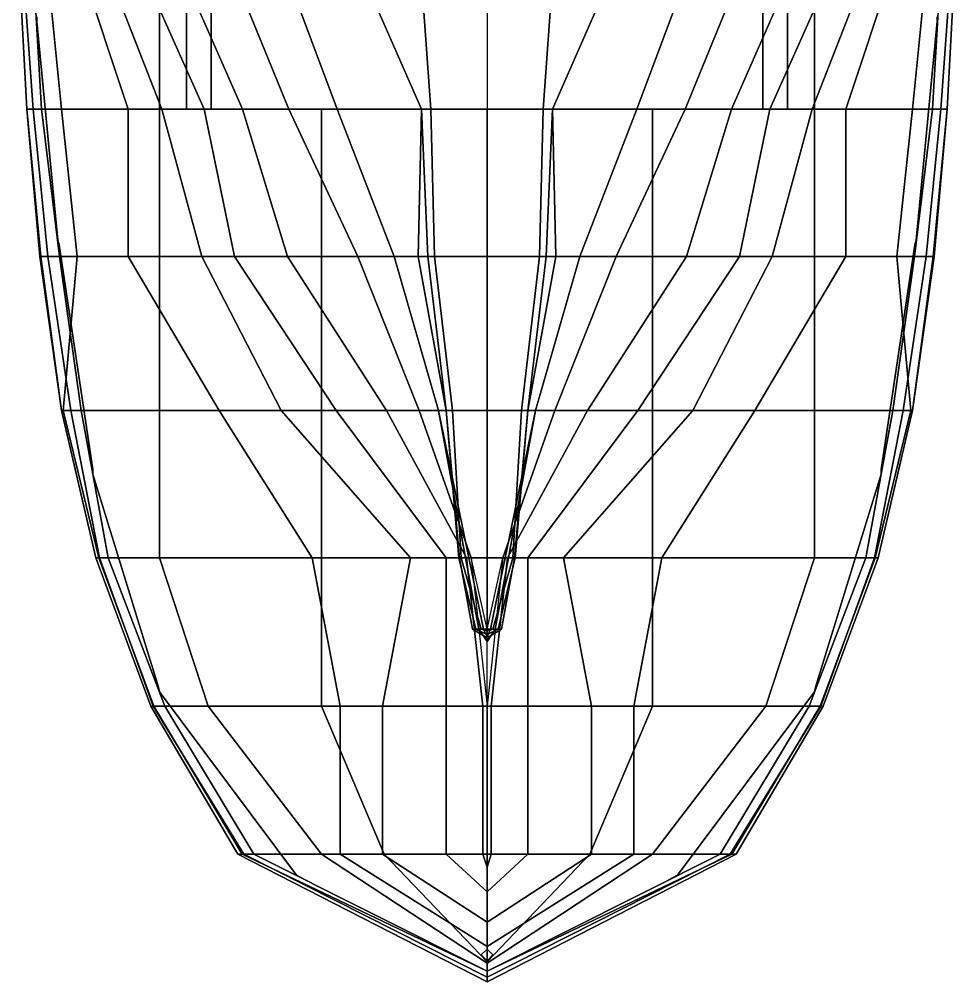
# Model space of a CAD drawing. Header units: millimetres. Extents: x -4.2 to 4.2, y -36.1 to 45.6.
# Drawn here: x -4 to 4, y -36.13 to -27.9 of the extents above; entities that cross this region are included whole.
import ezdxf

# ---------------------------------------------------------------- set-up
doc = ezdxf.new("R2010")
doc.units = ezdxf.units.MM
for name, color, linetype in [('h2', 7, 'Continuous'), ('railings', 6, 'Continuous'), ('superstructure', 3, 'Continuous')]:
    doc.layers.add(name, color=color, linetype=linetype)

msp = doc.modelspace()

# ---------------------------------------------------------------- linework, layer by layer
for points in [[(-4, -27.44, 3.93), (-3.76, -27.44, 2.965), (-3.64, -28.67, 3.27), (-3.935, -28.67, 4.05)], [(-3.97, -27.44, 4.025), (-4, -27.44, 3.93), (-3.935, -28.67, 4.05), (-3.88, -28.67, 4.16)], [(-3.88, -27.44, 4.095), (-3.97, -27.44, 4.025), (-3.88, -28.67, 4.16), (-3.81, -28.67, 4.195)], [(-3.76, -27.44, 2.965), (-3.475, -27.44, 1.86), (-3.07, -28.67, 1.86), (-3.64, -28.67, 3.27)], [(-3.475, -27.44, 1.86), (-3.26, -27.44, 1.28), (-2.78, -28.67, 1.28), (-3.07, -28.67, 1.86)], [(-3.26, -27.44, 1.28), (-2.965, -27.44, 0.705), (-2.42, -28.67, 0.705), (-2.78, -28.67, 1.28)], [(-2.965, -27.44, 0.705), (-2.63, -27.44, 0.235), (-2.09, -28.67, 0.235), (-2.42, -28.67, 0.705)], [(-2.63, -27.44, 0.235), (-2.195, -27.44, -0.21), (-1.695, -28.67, -0.21), (-2.09, -28.67, 0.235)], [(-3.935, -28.67, 4.05), (-3.64, -28.67, 3.27), (-3.505, -29.93, 3.51), (-3.815, -29.93, 4.095)], [(-3.935, -28.67, 4.05), (-3.935, -28.67, 4.05), (-3.815, -29.93, 4.095), (-3.825, -29.93, 4.175)], [(-3.88, -28.67, 4.16), (-3.935, -28.67, 4.05), (-3.825, -29.93, 4.175), (-3.755, -29.93, 4.285)], [(-3.81, -28.67, 4.195), (-3.88, -28.67, 4.16), (-3.755, -29.93, 4.285), (-3.655, -29.93, 4.31)], [(-3.64, -28.67, 3.27), (-3.07, -28.67, 1.86), (-3.07, -29.93, 2.71), (-3.505, -29.93, 3.51)], [(-3.07, -28.67, 1.86), (-2.78, -28.67, 1.28), (-2.44, -29.93, 1.545), (-3.07, -29.93, 2.71)], [(-2.78, -28.67, 1.28), (-2.42, -28.67, 0.705), (-2.16, -29.93, 1.07), (-2.44, -29.93, 1.545)], [(-2.42, -28.67, 0.705), (-2.09, -28.67, 0.235), (-1.705, -29.93, 0.445), (-2.16, -29.93, 1.07)], [(-2.09, -28.67, 0.235), (-1.695, -28.67, -0.21), (-1.105, -29.93, -0.21), (-1.705, -29.93, 0.445)], [(-3.825, -29.93, 4.175), (-3.815, -29.93, 4.095), (-3.64, -31.245, 4.22), (-3.64, -31.245, 4.31)], [(-3.755, -29.93, 4.285), (-3.825, -29.93, 4.175), (-3.64, -31.245, 4.31), (-3.56, -31.245, 4.4)], [(-3.815, -29.93, 4.095), (-3.505, -29.93, 3.51), (-3.625, -31.245, 4.185), (-3.64, -31.245, 4.22)], [(-3.655, -29.93, 4.31), (-3.755, -29.93, 4.285), (-3.56, -31.245, 4.4), (-3.47, -31.245, 4.43)], [(-3.505, -29.93, 3.51), (-3.07, -29.93, 2.71), (-2.29, -31.245, 2.135), (-3.625, -31.245, 4.185)], [(-3.07, -29.93, 2.71), (-2.44, -29.93, 1.545), (-1.76, -31.245, 1.365), (-2.29, -31.245, 2.135)], [(-2.44, -29.93, 1.545), (-2.16, -29.93, 1.07), (-1.29, -31.245, 0.785), (-1.76, -31.245, 1.365)], [(-2.16, -29.93, 1.07), (-1.705, -29.93, 0.445), (-0.86, -31.245, 0.23), (-1.29, -31.245, 0.785)], [(-1.705, -29.93, 0.445), (-1.105, -29.93, -0.21), (-0.58, -31.245, -0.21), (-0.86, -31.245, 0.23)], [(-3.64, -31.245, 4.22), (-3.625, -31.245, 4.185), (-3.32, -32.505, 4.255), (-3.345, -32.505, 4.32)], [(-3.64, -31.245, 4.31), (-3.64, -31.245, 4.22), (-3.345, -32.505, 4.32), (-3.345, -32.505, 4.41)], [(-3.56, -31.245, 4.4), (-3.64, -31.245, 4.31), (-3.345, -32.505, 4.41), (-3.315, -32.505, 4.455)], [(-3.625, -31.245, 4.185), (-2.29, -31.245, 2.135), (-1.495, -32.505, 1.885), (-3.32, -32.505, 4.255)], [(-3.47, -31.245, 4.43), (-3.56, -31.245, 4.4), (-3.315, -32.505, 4.455), (-3.24, -32.505, 4.51)], [(-2.29, -31.245, 2.135), (-1.76, -31.245, 1.365), (-0.655, -32.505, 1.055), (-1.495, -32.505, 1.885)], [(-1.76, -31.245, 1.365), (-1.29, -31.245, 0.785), (-0.35, -32.505, 0.675), (-0.655, -32.505, 1.055)], [(-1.29, -31.245, 0.785), (-0.86, -31.245, 0.23), (-0.175, -32.505, 0.23), (-0.35, -32.505, 0.675)], [(-0.86, -31.245, 0.23), (-0.58, -31.245, -0.21), (-0.135, -32.505, -0.21), (-0.175, -32.505, 0.23)], [(-3.345, -32.505, 4.32), (-3.32, -32.505, 4.255), (-2.85, -33.775, 4.375), (-2.875, -33.775, 4.44)], [(-3.345, -32.505, 4.41), (-3.345, -32.505, 4.32), (-2.875, -33.775, 4.44), (-2.875, -33.775, 4.52)], [(-3.315, -32.505, 4.455), (-3.345, -32.505, 4.41), (-2.875, -33.775, 4.52), (-2.855, -33.775, 4.575)], [(-3.32, -32.505, 4.255), (-1.495, -32.505, 1.885), (-1.255, -33.775, 2.64), (-2.85, -33.775, 4.375)], [(-3.24, -32.505, 4.51), (-3.315, -32.505, 4.455), (-2.855, -33.775, 4.575), (-2.755, -33.775, 4.63)], [(-1.495, -32.505, 1.885), (-0.655, -32.505, 1.055), (-0.895, -33.775, 2.285), (-1.255, -33.775, 2.64)], [(-0.655, -32.505, 1.055), (-0.35, -32.505, 0.675), (-0.35, -33.775, 1.835), (-0.895, -33.775, 2.285)], [(-0.35, -32.505, 0.675), (-0.175, -32.505, 0.23), (-0.035, -33.775, 1.62), (-0.35, -33.775, 1.835)], [(-0.175, -32.505, 0.23), (-0.135, -32.505, -0.21), (0, -33.775, 1.605), (-0.035, -33.775, 1.62)], [(-2.875, -33.775, 4.44), (-2.85, -33.775, 4.375), (-2.095, -35.04, 4.475), (-2.13, -35.04, 4.54)], [(-2.855, -33.775, 4.575), (-2.875, -33.775, 4.52), (-2.13, -35.04, 4.645), (-2.08, -35.04, 4.705)], [(-2.875, -33.775, 4.52), (-2.875, -33.775, 4.44), (-2.13, -35.04, 4.54), (-2.13, -35.04, 4.645)], [(-2.755, -33.775, 4.63), (-2.855, -33.775, 4.575), (-2.08, -35.04, 4.705), (-1.995, -35.04, 4.74)], [(-2.85, -33.775, 4.375), (-1.255, -33.775, 2.64), (-1.255, -35.04, 3.89), (-2.095, -35.04, 4.475)], [(-1.255, -33.775, 2.64), (-0.895, -33.775, 2.285), (-0.895, -35.04, 3.665), (-1.255, -35.04, 3.89)], [(-0.895, -33.775, 2.285), (-0.35, -33.775, 1.835), (-0.35, -35.04, 3.36), (-0.895, -35.04, 3.665)], [(-0.35, -33.775, 1.835), (-0.035, -33.775, 1.62), (-0.035, -35.04, 3.215), (-0.35, -35.04, 3.36)], [(-0.035, -33.775, 1.62), (0, -33.775, 1.605), (0, -35.04, 3.2), (-0.035, -35.04, 3.215)], [(-2.13, -35.04, 4.54), (-2.095, -35.04, 4.475), (0, -36.04, 4.635), (0, -36.13, 4.74)], [(-2.08, -35.04, 4.705), (-2.13, -35.04, 4.645), (0, -36.13, 4.83), (0, -36.09, 4.865)], [(-2.13, -35.04, 4.645), (-2.13, -35.04, 4.54), (0, -36.13, 4.74), (0, -36.13, 4.83)], [(-2.095, -35.04, 4.475), (-1.255, -35.04, 3.89), (0, -35.83, 4.36), (0, -36.04, 4.635)], [(-1.995, -35.04, 4.74), (-2.08, -35.04, 4.705), (0, -36.09, 4.865), (0, -36.04, 4.9)], [(-1.255, -35.04, 3.89), (-0.895, -35.04, 3.665), (0, -35.62, 4.09), (0, -35.83, 4.36)], [(-0.895, -35.04, 3.665), (-0.35, -35.04, 3.36), (0, -35.36, 3.74), (0, -35.62, 4.09)], [(-0.35, -35.04, 3.36), (-0.035, -35.04, 3.215), (0, -35.15, 3.375), (0, -35.36, 3.74)], [(-0.035, -35.04, 3.215), (0, -35.04, 3.2), (0, -35.15, 3.375)]]:
    msp.add_3dface(points)
at = {"color": 2}
for points in [[(-2.8, -27.44, 4.15), (-3.88, -27.44, 4.095), (-3.81, -28.67, 4.195), (-2.8, -28.67, 4.26)], [(-2.57, -27.44, 4.1608), (-2.8, -27.44, 4.15), (-2.8, -28.67, 4.26), (-2.57, -28.67, 4.2683)], [(-2.8, -28.67, 4.26), (-3.81, -28.67, 4.195), (-3.655, -29.93, 4.31), (-2.8, -29.93, 4.35)], [(-1.415, -28.67, 4.31), (-2.8, -28.67, 4.26), (-2.8, -29.93, 4.35), (-1.415, -29.93, 4.4)], [(0, -28.67, 4.33), (-1.415, -28.67, 4.31), (-1.415, -29.93, 4.4), (0, -29.93, 4.425)], [(-2.8, -29.93, 4.35), (-3.655, -29.93, 4.31), (-3.47, -31.245, 4.43), (-2.8, -31.245, 4.445)], [(-1.415, -29.93, 4.4), (-2.8, -29.93, 4.35), (-2.8, -31.245, 4.445), (-1.415, -31.245, 4.5)], [(0, -29.93, 4.425), (-1.415, -29.93, 4.4), (-1.415, -31.245, 4.5), (0, -31.245, 4.51)], [(-2.8, -31.245, 4.445), (-3.47, -31.245, 4.43), (-3.24, -32.505, 4.51), (-2.8, -32.505, 4.54)], [(-1.415, -31.245, 4.5), (-2.8, -31.245, 4.445), (-2.8, -32.505, 4.54), (-1.415, -32.505, 4.59)], [(0, -31.245, 4.51), (-1.415, -31.245, 4.5), (-1.415, -32.505, 4.59), (0, -32.505, 4.61)], [(-2.8, -32.505, 4.54), (-3.24, -32.505, 4.51), (-2.755, -33.775, 4.63), (-2.385, -33.775, 4.66)], [(-1.415, -32.505, 4.59), (-2.8, -32.505, 4.54), (-2.385, -33.775, 4.66), (-1.415, -33.775, 4.69)], [(0, -32.505, 4.61), (-1.415, -32.505, 4.59), (-1.415, -33.775, 4.69), (0, -33.775, 4.71)], [(-2.385, -33.775, 4.66), (-2.755, -33.775, 4.63), (-1.995, -35.04, 4.74), (-1.415, -35.04, 4.76)], [(-1.415, -33.775, 4.69), (-2.385, -33.775, 4.66), (-1.415, -35.04, 4.76), (-0.88, -35.04, 4.775)], [(0, -33.775, 4.71), (-1.415, -33.775, 4.69), (-0.88, -35.04, 4.775), (0, -35.04, 4.78)], [(-1.415, -35.04, 4.76), (-1.995, -35.04, 4.74), (0, -36.04, 4.9), (0, -35.97, 4.9)], [(-0.88, -35.04, 4.775), (-1.415, -35.04, 4.76), (0, -35.97, 4.9), (0, -35.96, 4.9)], [(0, -35.04, 4.78), (-0.88, -35.04, 4.775), (0, -35.96, 4.9), (0, -35.94, 4.9)]]:
    msp.add_3dface(points, dxfattribs=at)
at = {"color": 1}
for points in [[(-2.195, -27.44, -0.21), (-1.74, -27.44, -0.595), (-1.28, -28.67, -0.595), (-1.695, -28.67, -0.21)], [(-1.74, -27.44, -0.595), (-1.1, -27.44, -1.01), (-0.56, -28.67, -1.225), (-1.28, -28.67, -0.595)], [(-1.1, -27.44, -1.01), (-0.57, -27.44, -1.285), (-0.48, -28.67, -1.25), (-0.56, -28.67, -1.225)], [(0, -28.67, -1.25), (-0.48, -28.67, -1.25), (-0.57, -27.44, -1.285), (0, -27.44, -1.285)], [(-1.695, -28.67, -0.21), (-1.28, -28.67, -0.595), (-0.795, -29.93, -0.595), (-1.105, -29.93, -0.21)], [(-1.28, -28.67, -0.595), (-0.56, -28.67, -1.225), (-0.59, -29.93, -0.955), (-0.795, -29.93, -0.595)], [(-0.56, -28.67, -1.225), (-0.56, -28.67, -1.225), (-0.505, -29.93, -1.16), (-0.59, -29.93, -0.955)], [(-0.56, -28.67, -1.225), (-0.48, -28.67, -1.25), (-0.45, -29.93, -1.22), (-0.505, -29.93, -1.16)], [(0, -29.93, -1.22), (-0.45, -29.93, -1.22), (-0.48, -28.67, -1.25), (0, -28.67, -1.25)], [(-1.105, -29.93, -0.21), (-0.795, -29.93, -0.595), (-0.415, -31.245, -0.595), (-0.58, -31.245, -0.21)], [(-0.795, -29.93, -0.595), (-0.59, -29.93, -0.955), (-0.35, -31.245, -0.955), (-0.415, -31.245, -0.595)], [(-0.59, -29.93, -0.955), (-0.505, -29.93, -1.16), (-0.35, -31.245, -1.14), (-0.35, -31.245, -0.955)], [(-0.505, -29.93, -1.16), (-0.45, -29.93, -1.22), (-0.295, -31.245, -1.17), (-0.35, -31.245, -1.14)], [(0, -31.245, -1.17), (-0.295, -31.245, -1.17), (-0.45, -29.93, -1.22), (0, -29.93, -1.22)], [(-0.58, -31.245, -0.21), (-0.415, -31.245, -0.595), (-0.155, -32.505, -0.605), (-0.135, -32.505, -0.21)], [(-0.415, -31.245, -0.595), (-0.415, -31.245, -0.595), (-0.185, -32.505, -0.775), (-0.155, -32.505, -0.605)], [(-0.415, -31.245, -0.595), (-0.35, -31.245, -0.955), (-0.235, -32.505, -0.955), (-0.185, -32.505, -0.775)], [(-0.35, -31.245, -0.955), (-0.35, -31.245, -1.14), (-0.24, -32.505, -1.09), (-0.235, -32.505, -0.955)], [(-0.35, -31.245, -1.14), (-0.295, -31.245, -1.17), (-0.22, -32.505, -1.115), (-0.24, -32.505, -1.09)], [(0, -32.505, -1.115), (-0.22, -32.505, -1.115), (-0.295, -31.245, -1.17), (0, -31.245, -1.17)], [(-0.24, -32.505, -1.09), (-0.22, -32.505, -1.115), (-0.05, -33.115, -1.08), (-0.095, -33.115, -1.04)], [(-0.235, -32.505, -0.955), (-0.24, -32.505, -1.09), (-0.095, -33.115, -1.04), (-0.125, -33.115, -0.955)], [(-0.185, -32.505, -0.775), (-0.235, -32.505, -0.955), (-0.125, -33.115, -0.955), (-0.07, -33.115, -0.775)], [(0, -33.115, -1.08), (-0.05, -33.115, -1.08), (-0.22, -32.505, -1.115), (0, -32.505, -1.115)], [(-0.155, -32.505, -0.605), (-0.185, -32.505, -0.775), (-0.07, -33.115, -0.775), (-0.03, -33.115, -0.71)], [(-0.135, -32.505, -0.21), (-0.155, -32.505, -0.605), (-0.03, -33.115, -0.71), (0, -33.115, -0.7)], [(-0.07, -33.115, -0.775), (-0.125, -33.115, -0.955), (0, -33.19, -0.955), (0, -33.22, -0.775)], [(-0.125, -33.115, -0.955), (-0.095, -33.115, -1.04), (0, -33.16, -1.04), (0, -33.19, -0.955)], [(-0.095, -33.115, -1.04), (-0.05, -33.115, -1.08), (0, -33.13, -1.07), (0, -33.16, -1.04)], [(-0.03, -33.115, -0.71), (-0.07, -33.115, -0.775), (0, -33.22, -0.775), (0, -33.18, -0.71)], [(0, -33.13, -1.07), (0, -33.13, -1.07), (-0.05, -33.115, -1.08), (0, -33.115, -1.08)], [(0, -33.115, -0.7), (-0.03, -33.115, -0.71), (0, -33.18, -0.71), (0, -33.15, -0.7)]]:
    msp.add_3dface(points, dxfattribs=at)
at = {"layer": 'h2', "color": 1}
for points in [[(0, -28.67, -1.25), (0.48, -28.67, -1.25), (0.57, -27.44, -1.285), (0, -27.44, -1.285)], [(1.1, -27.44, -1.01), (0.57, -27.44, -1.285), (0.48, -28.67, -1.25), (0.56, -28.67, -1.225)], [(1.74, -27.44, -0.595), (1.1, -27.44, -1.01), (0.56, -28.67, -1.225), (1.28, -28.67, -0.595)], [(2.195, -27.44, -0.21), (1.74, -27.44, -0.595), (1.28, -28.67, -0.595), (1.695, -28.67, -0.21)], [(0, -29.93, -1.22), (0.45, -29.93, -1.22), (0.48, -28.67, -1.25), (0, -28.67, -1.25)], [(0.56, -28.67, -1.225), (0.48, -28.67, -1.25), (0.45, -29.93, -1.22), (0.505, -29.93, -1.16)], [(0.56, -28.67, -1.225), (0.56, -28.67, -1.225), (0.505, -29.93, -1.16), (0.59, -29.93, -0.955)], [(1.28, -28.67, -0.595), (0.56, -28.67, -1.225), (0.59, -29.93, -0.955), (0.795, -29.93, -0.595)], [(1.695, -28.67, -0.21), (1.28, -28.67, -0.595), (0.795, -29.93, -0.595), (1.105, -29.93, -0.21)], [(0, -31.245, -1.17), (0.295, -31.245, -1.17), (0.45, -29.93, -1.22), (0, -29.93, -1.22)], [(0.505, -29.93, -1.16), (0.45, -29.93, -1.22), (0.295, -31.245, -1.17), (0.35, -31.245, -1.14)], [(0.795, -29.93, -0.595), (0.59, -29.93, -0.955), (0.35, -31.245, -0.955), (0.415, -31.245, -0.595)], [(0.59, -29.93, -0.955), (0.505, -29.93, -1.16), (0.35, -31.245, -1.14), (0.35, -31.245, -0.955)], [(1.105, -29.93, -0.21), (0.795, -29.93, -0.595), (0.415, -31.245, -0.595), (0.58, -31.245, -0.21)], [(0, -32.505, -1.115), (0.22, -32.505, -1.115), (0.295, -31.245, -1.17), (0, -31.245, -1.17)], [(0.58, -31.245, -0.21), (0.415, -31.245, -0.595), (0.155, -32.505, -0.605), (0.135, -32.505, -0.21)], [(0.415, -31.245, -0.595), (0.415, -31.245, -0.595), (0.185, -32.505, -0.775), (0.155, -32.505, -0.605)], [(0.415, -31.245, -0.595), (0.35, -31.245, -0.955), (0.235, -32.505, -0.955), (0.185, -32.505, -0.775)], [(0.35, -31.245, -1.14), (0.295, -31.245, -1.17), (0.22, -32.505, -1.115), (0.24, -32.505, -1.09)], [(0.35, -31.245, -0.955), (0.35, -31.245, -1.14), (0.24, -32.505, -1.09), (0.235, -32.505, -0.955)], [(0.135, -32.505, -0.21), (0.155, -32.505, -0.605), (0.03, -33.115, -0.71), (0, -33.115, -0.7)], [(0, -33.115, -1.08), (0.05, -33.115, -1.08), (0.22, -32.505, -1.115), (0, -32.505, -1.115)], [(0.155, -32.505, -0.605), (0.185, -32.505, -0.775), (0.07, -33.115, -0.775), (0.03, -33.115, -0.71)], [(0.24, -32.505, -1.09), (0.22, -32.505, -1.115), (0.05, -33.115, -1.08), (0.095, -33.115, -1.04)], [(0.185, -32.505, -0.775), (0.235, -32.505, -0.955), (0.125, -33.115, -0.955), (0.07, -33.115, -0.775)], [(0.235, -32.505, -0.955), (0.24, -32.505, -1.09), (0.095, -33.115, -1.04), (0.125, -33.115, -0.955)], [(0.03, -33.115, -0.71), (0.07, -33.115, -0.775), (0, -33.22, -0.775), (0, -33.18, -0.71)], [(0, -33.115, -0.7), (0.03, -33.115, -0.71), (0, -33.18, -0.71), (0, -33.15, -0.7)], [(0, -33.13, -1.07), (0, -33.13, -1.07), (0.05, -33.115, -1.08), (0, -33.115, -1.08)], [(0.095, -33.115, -1.04), (0.05, -33.115, -1.08), (0, -33.13, -1.07), (0, -33.16, -1.04)], [(0.125, -33.115, -0.955), (0.095, -33.115, -1.04), (0, -33.16, -1.04), (0, -33.19, -0.955)], [(0.07, -33.115, -0.775), (0.125, -33.115, -0.955), (0, -33.19, -0.955), (0, -33.22, -0.775)]]:
    msp.add_3dface(points, dxfattribs=at)
at = {"layer": 'h2'}
for points in [[(2.63, -27.44, 0.235), (2.195, -27.44, -0.21), (1.695, -28.67, -0.21), (2.09, -28.67, 0.235)], [(2.965, -27.44, 0.705), (2.63, -27.44, 0.235), (2.09, -28.67, 0.235), (2.42, -28.67, 0.705)], [(3.26, -27.44, 1.28), (2.965, -27.44, 0.705), (2.42, -28.67, 0.705), (2.78, -28.67, 1.28)], [(3.475, -27.44, 1.86), (3.26, -27.44, 1.28), (2.78, -28.67, 1.28), (3.07, -28.67, 1.86)], [(3.76, -27.44, 2.965), (3.475, -27.44, 1.86), (3.07, -28.67, 1.86), (3.64, -28.67, 3.27)], [(4, -27.44, 3.93), (3.76, -27.44, 2.965), (3.64, -28.67, 3.27), (3.935, -28.67, 4.05)], [(3.88, -27.44, 4.095), (3.97, -27.44, 4.025), (3.88, -28.67, 4.16), (3.81, -28.67, 4.195)], [(3.97, -27.44, 4.025), (4, -27.44, 3.93), (3.935, -28.67, 4.05), (3.88, -28.67, 4.16)], [(2.09, -28.67, 0.235), (1.695, -28.67, -0.21), (1.105, -29.93, -0.21), (1.705, -29.93, 0.445)], [(2.42, -28.67, 0.705), (2.09, -28.67, 0.235), (1.705, -29.93, 0.445), (2.16, -29.93, 1.07)], [(2.78, -28.67, 1.28), (2.42, -28.67, 0.705), (2.16, -29.93, 1.07), (2.44, -29.93, 1.545)], [(3.07, -28.67, 1.86), (2.78, -28.67, 1.28), (2.44, -29.93, 1.545), (3.07, -29.93, 2.71)], [(3.64, -28.67, 3.27), (3.07, -28.67, 1.86), (3.07, -29.93, 2.71), (3.505, -29.93, 3.51)], [(3.935, -28.67, 4.05), (3.64, -28.67, 3.27), (3.505, -29.93, 3.51), (3.815, -29.93, 4.095)], [(3.81, -28.67, 4.195), (3.88, -28.67, 4.16), (3.755, -29.93, 4.285), (3.655, -29.93, 4.31)], [(3.88, -28.67, 4.16), (3.935, -28.67, 4.05), (3.825, -29.93, 4.175), (3.755, -29.93, 4.285)], [(3.935, -28.67, 4.05), (3.935, -28.67, 4.05), (3.815, -29.93, 4.095), (3.825, -29.93, 4.175)], [(1.705, -29.93, 0.445), (1.105, -29.93, -0.21), (0.58, -31.245, -0.21), (0.86, -31.245, 0.23)], [(2.16, -29.93, 1.07), (1.705, -29.93, 0.445), (0.86, -31.245, 0.23), (1.29, -31.245, 0.785)], [(2.44, -29.93, 1.545), (2.16, -29.93, 1.07), (1.29, -31.245, 0.785), (1.76, -31.245, 1.365)], [(3.07, -29.93, 2.71), (2.44, -29.93, 1.545), (1.76, -31.245, 1.365), (2.29, -31.245, 2.135)], [(3.505, -29.93, 3.51), (3.07, -29.93, 2.71), (2.29, -31.245, 2.135), (3.625, -31.245, 4.185)], [(3.655, -29.93, 4.31), (3.755, -29.93, 4.285), (3.56, -31.245, 4.4), (3.47, -31.245, 4.43)], [(3.815, -29.93, 4.095), (3.505, -29.93, 3.51), (3.625, -31.245, 4.185), (3.64, -31.245, 4.22)], [(3.755, -29.93, 4.285), (3.825, -29.93, 4.175), (3.64, -31.245, 4.31), (3.56, -31.245, 4.4)], [(3.825, -29.93, 4.175), (3.815, -29.93, 4.095), (3.64, -31.245, 4.22), (3.64, -31.245, 4.31)], [(0.86, -31.245, 0.23), (0.58, -31.245, -0.21), (0.135, -32.505, -0.21), (0.175, -32.505, 0.23)], [(1.29, -31.245, 0.785), (0.86, -31.245, 0.23), (0.175, -32.505, 0.23), (0.35, -32.505, 0.675)], [(1.76, -31.245, 1.365), (1.29, -31.245, 0.785), (0.35, -32.505, 0.675), (0.655, -32.505, 1.055)], [(2.29, -31.245, 2.135), (1.76, -31.245, 1.365), (0.655, -32.505, 1.055), (1.495, -32.505, 1.885)], [(3.625, -31.245, 4.185), (2.29, -31.245, 2.135), (1.495, -32.505, 1.885), (3.32, -32.505, 4.255)], [(3.47, -31.245, 4.43), (3.56, -31.245, 4.4), (3.315, -32.505, 4.455), (3.24, -32.505, 4.51)], [(3.56, -31.245, 4.4), (3.64, -31.245, 4.31), (3.345, -32.505, 4.41), (3.315, -32.505, 4.455)], [(3.64, -31.245, 4.22), (3.625, -31.245, 4.185), (3.32, -32.505, 4.255), (3.345, -32.505, 4.32)], [(3.64, -31.245, 4.31), (3.64, -31.245, 4.22), (3.345, -32.505, 4.32), (3.345, -32.505, 4.41)], [(0.175, -32.505, 0.23), (0.135, -32.505, -0.21), (0, -33.775, 1.605), (0.035, -33.775, 1.62)], [(0.35, -32.505, 0.675), (0.175, -32.505, 0.23), (0.035, -33.775, 1.62), (0.35, -33.775, 1.835)], [(0.655, -32.505, 1.055), (0.35, -32.505, 0.675), (0.35, -33.775, 1.835), (0.895, -33.775, 2.285)], [(1.495, -32.505, 1.885), (0.655, -32.505, 1.055), (0.895, -33.775, 2.285), (1.255, -33.775, 2.64)], [(3.32, -32.505, 4.255), (1.495, -32.505, 1.885), (1.255, -33.775, 2.64), (2.85, -33.775, 4.375)], [(3.24, -32.505, 4.51), (3.315, -32.505, 4.455), (2.855, -33.775, 4.575), (2.755, -33.775, 4.63)], [(3.345, -32.505, 4.32), (3.32, -32.505, 4.255), (2.85, -33.775, 4.375), (2.875, -33.775, 4.44)], [(3.315, -32.505, 4.455), (3.345, -32.505, 4.41), (2.875, -33.775, 4.52), (2.855, -33.775, 4.575)], [(3.345, -32.505, 4.41), (3.345, -32.505, 4.32), (2.875, -33.775, 4.44), (2.875, -33.775, 4.52)], [(0.035, -33.775, 1.62), (0, -33.775, 1.605), (0, -35.04, 3.2), (0.035, -35.04, 3.215)], [(0.35, -33.775, 1.835), (0.035, -33.775, 1.62), (0.035, -35.04, 3.215), (0.35, -35.04, 3.36)], [(0.895, -33.775, 2.285), (0.35, -33.775, 1.835), (0.35, -35.04, 3.36), (0.895, -35.04, 3.665)], [(1.255, -33.775, 2.64), (0.895, -33.775, 2.285), (0.895, -35.04, 3.665), (1.255, -35.04, 3.89)], [(2.85, -33.775, 4.375), (1.255, -33.775, 2.64), (1.255, -35.04, 3.89), (2.095, -35.04, 4.475)], [(2.755, -33.775, 4.63), (2.855, -33.775, 4.575), (2.08, -35.04, 4.705), (1.995, -35.04, 4.74)], [(2.855, -33.775, 4.575), (2.875, -33.775, 4.52), (2.13, -35.04, 4.645), (2.08, -35.04, 4.705)], [(2.875, -33.775, 4.44), (2.85, -33.775, 4.375), (2.095, -35.04, 4.475), (2.13, -35.04, 4.54)], [(2.875, -33.775, 4.52), (2.875, -33.775, 4.44), (2.13, -35.04, 4.54), (2.13, -35.04, 4.645)], [(0.895, -35.04, 3.665), (0.35, -35.04, 3.36), (0, -35.36, 3.74), (0, -35.62, 4.09)], [(1.255, -35.04, 3.89), (0.895, -35.04, 3.665), (0, -35.62, 4.09), (0, -35.83, 4.36)], [(2.095, -35.04, 4.475), (1.255, -35.04, 3.89), (0, -35.83, 4.36), (0, -36.04, 4.635)], [(0.35, -35.04, 3.36), (0.035, -35.04, 3.215), (0, -35.15, 3.375), (0, -35.36, 3.74)], [(0.035, -35.04, 3.215), (0, -35.04, 3.2), (0, -35.15, 3.375)], [(1.995, -35.04, 4.74), (2.08, -35.04, 4.705), (0, -36.09, 4.865), (0, -36.04, 4.9)], [(2.08, -35.04, 4.705), (2.13, -35.04, 4.645), (0, -36.13, 4.83), (0, -36.09, 4.865)], [(2.13, -35.04, 4.54), (2.095, -35.04, 4.475), (0, -36.04, 4.635), (0, -36.13, 4.74)], [(2.13, -35.04, 4.645), (2.13, -35.04, 4.54), (0, -36.13, 4.74), (0, -36.13, 4.83)]]:
    msp.add_3dface(points, dxfattribs=at)
at = {"layer": 'h2', "color": 2}
for points in [[(2.57, -27.44, 4.1608), (2.8, -27.44, 4.15), (2.8, -28.67, 4.26), (2.57, -28.67, 4.2683)], [(2.8, -27.44, 4.15), (3.88, -27.44, 4.095), (3.81, -28.67, 4.195), (2.8, -28.67, 4.26)], [(0, -28.67, 4.33), (1.415, -28.67, 4.31), (1.415, -29.93, 4.4), (0, -29.93, 4.425)], [(1.415, -28.67, 4.31), (2.8, -28.67, 4.26), (2.8, -29.93, 4.35), (1.415, -29.93, 4.4)], [(2.8, -28.67, 4.26), (3.81, -28.67, 4.195), (3.655, -29.93, 4.31), (2.8, -29.93, 4.35)], [(0, -29.93, 4.425), (1.415, -29.93, 4.4), (1.415, -31.245, 4.5), (0, -31.245, 4.51)], [(1.415, -29.93, 4.4), (2.8, -29.93, 4.35), (2.8, -31.245, 4.445), (1.415, -31.245, 4.5)], [(2.8, -29.93, 4.35), (3.655, -29.93, 4.31), (3.47, -31.245, 4.43), (2.8, -31.245, 4.445)], [(0, -31.245, 4.51), (1.415, -31.245, 4.5), (1.415, -32.505, 4.59), (0, -32.505, 4.61)], [(1.415, -31.245, 4.5), (2.8, -31.245, 4.445), (2.8, -32.505, 4.54), (1.415, -32.505, 4.59)], [(2.8, -31.245, 4.445), (3.47, -31.245, 4.43), (3.24, -32.505, 4.51), (2.8, -32.505, 4.54)], [(0, -32.505, 4.61), (1.415, -32.505, 4.59), (1.415, -33.775, 4.69), (0, -33.775, 4.71)], [(1.415, -32.505, 4.59), (2.8, -32.505, 4.54), (2.385, -33.775, 4.66), (1.415, -33.775, 4.69)], [(2.8, -32.505, 4.54), (3.24, -32.505, 4.51), (2.755, -33.775, 4.63), (2.385, -33.775, 4.66)], [(0, -33.775, 4.71), (1.415, -33.775, 4.69), (0.88, -35.04, 4.775), (0, -35.04, 4.78)], [(1.415, -33.775, 4.69), (2.385, -33.775, 4.66), (1.415, -35.04, 4.76), (0.88, -35.04, 4.775)], [(2.385, -33.775, 4.66), (2.755, -33.775, 4.63), (1.995, -35.04, 4.74), (1.415, -35.04, 4.76)], [(0, -35.04, 4.78), (0.88, -35.04, 4.775), (0, -35.96, 4.9), (0, -35.94, 4.9)], [(0.88, -35.04, 4.775), (1.415, -35.04, 4.76), (0, -35.97, 4.9), (0, -35.96, 4.9)], [(1.415, -35.04, 4.76), (1.995, -35.04, 4.74), (0, -36.04, 4.9), (0, -35.97, 4.9)]]:
    msp.add_3dface(points, dxfattribs=at)
at = {"layer": 'railings'}
for points in [[(-3.85, -27.92, 5.44), (-3.85, -27.92, 4.13), (-3.85, -27.88, 4.13), (-3.85, -27.88, 5.44)], [(-3.85, -27.92, 5.44), (-3.85, -27.92, 4.13), (-3.85, -27.88, 4.13), (-3.85, -27.88, 5.44)], [(3.85, -27.92, 5.44), (3.85, -27.92, 4.13), (3.85, -27.88, 4.13), (3.85, -27.88, 5.44)], [(3.85, -27.92, 5.44), (3.85, -27.92, 4.13), (3.85, -27.88, 4.13), (3.85, -27.88, 5.44)], [(-3.85, -27.92, 5.44), (-3.67, -29.79, 5.6), (-3.67, -29.79, 5.56), (-3.85, -27.92, 5.4)], [(-3.85, -27.92, 5.44), (-3.67, -29.79, 5.6), (-3.67, -29.79, 5.56), (-3.85, -27.92, 5.4)], [(-3.85, -27.92, 4.85), (-3.67, -29.79, 5.01), (-3.67, -29.79, 4.97), (-3.85, -27.92, 4.81)], [(-3.85, -27.92, 4.85), (-3.67, -29.79, 5.01), (-3.67, -29.79, 4.97), (-3.85, -27.92, 4.81)], [(3.85, -27.92, 4.85), (3.67, -29.79, 5.01), (3.67, -29.79, 4.97), (3.85, -27.92, 4.81)], [(3.85, -27.92, 4.85), (3.67, -29.79, 5.01), (3.67, -29.79, 4.97), (3.85, -27.92, 4.81)], [(3.85, -27.92, 5.44), (3.67, -29.79, 5.6), (3.67, -29.79, 5.56), (3.85, -27.92, 5.4)], [(3.85, -27.92, 5.44), (3.67, -29.79, 5.6), (3.67, -29.79, 5.56), (3.85, -27.92, 5.4)], [(-3.66, -29.83, 5.6), (-3.66, -29.83, 4.29), (-3.67, -29.79, 4.29), (-3.67, -29.79, 5.6)], [(-3.66, -29.83, 5.6), (-3.66, -29.83, 4.29), (-3.67, -29.79, 4.29), (-3.67, -29.79, 5.6)], [(3.66, -29.83, 5.6), (3.66, -29.83, 4.29), (3.67, -29.79, 4.29), (3.67, -29.79, 5.6)], [(3.66, -29.83, 5.6), (3.66, -29.83, 4.29), (3.67, -29.79, 4.29), (3.67, -29.79, 5.6)], [(-3.66, -29.83, 5.6), (-3.37, -31.75, 5.77), (-3.37, -31.75, 5.73), (-3.66, -29.83, 5.56)], [(-3.66, -29.83, 5.6), (-3.37, -31.75, 5.77), (-3.37, -31.75, 5.73), (-3.66, -29.83, 5.56)], [(-3.66, -29.83, 5.01), (-3.37, -31.75, 5.18), (-3.37, -31.75, 5.14), (-3.66, -29.83, 4.97)], [(-3.66, -29.83, 5.01), (-3.37, -31.75, 5.18), (-3.37, -31.75, 5.14), (-3.66, -29.83, 4.97)], [(3.66, -29.83, 5.01), (3.37, -31.75, 5.18), (3.37, -31.75, 5.14), (3.66, -29.83, 4.97)], [(3.66, -29.83, 5.01), (3.37, -31.75, 5.18), (3.37, -31.75, 5.14), (3.66, -29.83, 4.97)], [(3.66, -29.83, 5.6), (3.37, -31.75, 5.77), (3.37, -31.75, 5.73), (3.66, -29.83, 5.56)], [(3.66, -29.83, 5.6), (3.37, -31.75, 5.77), (3.37, -31.75, 5.73), (3.66, -29.83, 5.56)], [(-3.37, -31.79, 5.77), (-3.37, -31.79, 4.46), (-3.37, -31.75, 4.46), (-3.37, -31.75, 5.77)], [(-3.37, -31.79, 5.77), (-3.37, -31.79, 4.46), (-3.37, -31.75, 4.46), (-3.37, -31.75, 5.77)], [(3.37, -31.79, 5.77), (3.37, -31.79, 4.46), (3.37, -31.75, 4.46), (3.37, -31.75, 5.77)], [(3.37, -31.79, 5.77), (3.37, -31.79, 4.46), (3.37, -31.75, 4.46), (3.37, -31.75, 5.77)], [(-3.37, -31.79, 5.77), (-2.81, -33.61, 5.92), (-2.81, -33.61, 5.88), (-3.37, -31.79, 5.73)], [(-3.37, -31.79, 5.77), (-2.81, -33.61, 5.92), (-2.81, -33.61, 5.88), (-3.37, -31.79, 5.73)], [(-3.37, -31.79, 5.18), (-2.81, -33.61, 5.33), (-2.81, -33.61, 5.29), (-3.37, -31.79, 5.14)], [(-3.37, -31.79, 5.18), (-2.81, -33.61, 5.33), (-2.81, -33.61, 5.29), (-3.37, -31.79, 5.14)], [(3.37, -31.79, 5.18), (2.81, -33.61, 5.33), (2.81, -33.61, 5.29), (3.37, -31.79, 5.14)], [(3.37, -31.79, 5.18), (2.81, -33.61, 5.33), (2.81, -33.61, 5.29), (3.37, -31.79, 5.14)], [(3.37, -31.79, 5.77), (2.81, -33.61, 5.92), (2.81, -33.61, 5.88), (3.37, -31.79, 5.73)], [(3.37, -31.79, 5.77), (2.81, -33.61, 5.92), (2.81, -33.61, 5.88), (3.37, -31.79, 5.73)], [(-2.8, -33.65, 5.92), (-2.8, -33.65, 4.61), (-2.81, -33.61, 4.61), (-2.81, -33.61, 5.92)], [(-2.8, -33.65, 5.92), (-2.8, -33.65, 4.61), (-2.81, -33.61, 4.61), (-2.81, -33.61, 5.92)], [(-2.8, -33.65, 5.92), (-1.63, -35.22, 6.1), (-1.63, -35.22, 6.06), (-2.8, -33.65, 5.88)], [(-2.8, -33.65, 5.92), (-1.63, -35.22, 6.1), (-1.63, -35.22, 6.06), (-2.8, -33.65, 5.88)], [(-2.8, -33.65, 5.33), (-1.63, -35.22, 5.51), (-1.63, -35.22, 5.47), (-2.8, -33.65, 5.29)], [(-2.8, -33.65, 5.33), (-1.63, -35.22, 5.51), (-1.63, -35.22, 5.47), (-2.8, -33.65, 5.29)], [(2.8, -33.65, 5.33), (1.63, -35.22, 5.51), (1.63, -35.22, 5.47), (2.8, -33.65, 5.29)], [(2.8, -33.65, 5.33), (1.63, -35.22, 5.51), (1.63, -35.22, 5.47), (2.8, -33.65, 5.29)], [(2.8, -33.65, 5.92), (1.63, -35.22, 6.1), (1.63, -35.22, 6.06), (2.8, -33.65, 5.88)], [(2.8, -33.65, 5.92), (1.63, -35.22, 6.1), (1.63, -35.22, 6.06), (2.8, -33.65, 5.88)], [(2.8, -33.65, 5.92), (2.8, -33.65, 4.61), (2.81, -33.61, 4.61), (2.81, -33.61, 5.92)], [(2.8, -33.65, 5.92), (2.8, -33.65, 4.61), (2.81, -33.61, 4.61), (2.81, -33.61, 5.92)], [(-1.55, -35.26, 6.1), (-1.55, -35.26, 4.79), (-1.63, -35.22, 4.79), (-1.63, -35.22, 6.1)], [(-1.55, -35.26, 6.1), (-1.55, -35.26, 4.79), (-1.63, -35.22, 4.79), (-1.63, -35.22, 6.1)], [(1.55, -35.26, 6.1), (1.55, -35.26, 4.79), (1.63, -35.22, 4.79), (1.63, -35.22, 6.1)], [(1.55, -35.26, 6.1), (1.55, -35.26, 4.79), (1.63, -35.22, 4.79), (1.63, -35.22, 6.1)]]:
    msp.add_3dface(points, dxfattribs=at)
at = {"layer": 'superstructure'}
for points in [[(-2.57, -27.44, 4.1608), (-2.57, -28.67, 4.2683), (-2.57, -28.67, 4.33), (-2.57, -27.44, 4.245)], [(-2.57, -27.44, 4.245), (-2.57, -28.67, 4.33), (-2.36, -28.67, 5.17), (-2.36, -27.44, 5.09)], [(-2.36, -27.44, 5.09), (-2.36, -28.67, 5.17), (2.36, -28.67, 5.17), (2.36, -27.44, 5.09)], [(2.36, -28.67, 5.17), (2.57, -28.67, 4.33), (2.57, -27.44, 4.245), (2.36, -27.44, 5.09)], [(2.57, -28.67, 4.33), (2.57, -28.67, 4.2683), (2.57, -27.44, 4.1608), (2.57, -27.44, 4.245)], [(-2.57, -28.67, 4.33), (-2.57, -28.67, 4.2683), (-1.415, -28.67, 4.31)], [(-2.36, -28.67, 5.17), (-2.57, -28.67, 4.33), (2.57, -28.67, 4.33), (2.36, -28.67, 5.17)], [(-2.57, -28.67, 4.33), (-1.415, -28.67, 4.31), (0, -28.67, 4.33)], [(0, -28.67, 4.33), (1.415, -28.67, 4.31), (2.57, -28.67, 4.33)], [(1.415, -28.67, 4.31), (2.57, -28.67, 4.2683), (2.57, -28.67, 4.33)], [(0, -35.85, 4.88), (-0.05, -35.9, 4.89), (-0.05, -35.9, 7.39), (0, -35.85, 7.39)], [(0, -35.85, 7.39), (-0.05, -35.9, 7.39), (0, -35.95, 7.39), (0.05, -35.9, 7.39)], [(0.05, -35.9, 4.89), (0, -35.85, 4.88), (0, -35.85, 7.39), (0.05, -35.9, 7.39)], [(-0.05, -35.9, 4.89), (0, -35.95, 4.9), (0, -35.95, 7.39), (-0.05, -35.9, 7.39)], [(0, -35.95, 4.9), (0.05, -35.9, 4.89), (0.05, -35.9, 7.39), (0, -35.95, 7.39)]]:
    msp.add_3dface(points, dxfattribs=at)

doc.saveas('drawing.dxf')
